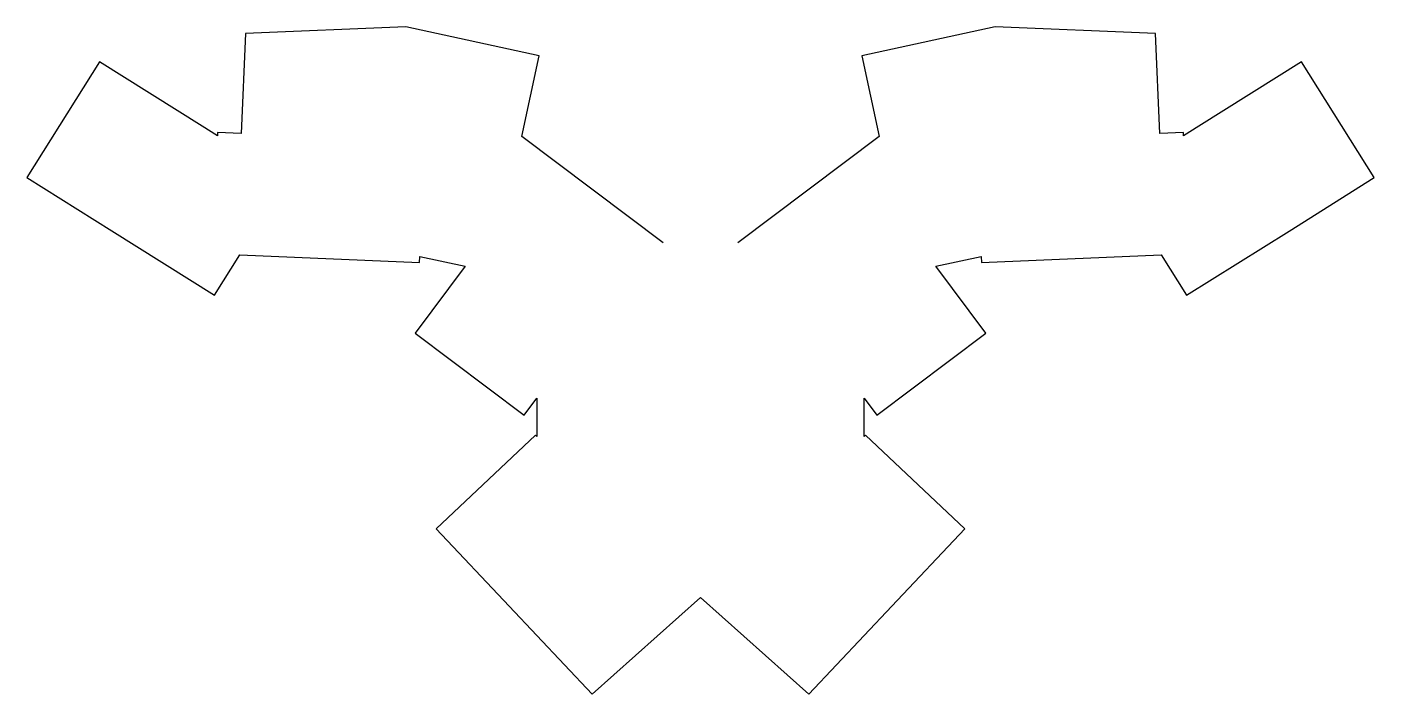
# Model space of a CAD drawing. Header units: millimetres. Extents: x 0 to 228, y -113 to 0.
import ezdxf

# ---------------------------------------------------------------- set-up
doc = ezdxf.new("R2010")
doc.units = ezdxf.units.MM

msp = doc.modelspace()

# ---------------------------------------------------------------- linework, layer by layer
at = {"layer": 'Edge_Cuts'}
for p, q in [((64.186, 0), (37.03, -1.099)), ((86.813, -4.893), (64.186, 0)), ((164.057, 0), (141.429, -4.893)), ((191.213, -1.099), (164.057, 0)), ((37.03, -1.099), (36.288, -18.079)), ((191.954, -18.079), (191.213, -1.099)), ((12.301, -5.923), (0, -25.534)), ((29.662, -16.826), (12.301, -5.923)), ((83.861, -18.545), (86.813, -4.893)), ((141.429, -4.893), (144.381, -18.545)), ((215.941, -5.923), (198.575, -16.816)), ((228.243, -25.534), (215.941, -5.923)), ((32.279, -18.468), (29.662, -16.826)), ((32.303, -17.905), (32.279, -18.468)), ((36.288, -18.079), (32.303, -17.905)), ((195.939, -17.905), (191.954, -18.079)), ((195.964, -18.468), (195.939, -17.905)), ((198.575, -16.816), (195.964, -18.468)), ((107.824, -36.6), (83.861, -18.545)), ((144.381, -18.545), (120.424, -36.598)), ((0, -25.534), (14.396, -34.564)), ((213.853, -34.574), (228.243, -25.534)), ((14.396, -34.564), (31.756, -45.467)), ((196.487, -45.467), (213.853, -34.574)), ((31.756, -45.467), (36.071, -38.589)), ((36.071, -38.589), (66.526, -39.918)), ((161.717, -39.918), (192.172, -38.589)), ((192.172, -38.589), (196.487, -45.467)), ((74.269, -40.55), (65.751, -51.855)), ((66.526, -39.918), (66.571, -38.886)), ((66.571, -38.886), (74.269, -40.55)), ((153.973, -40.55), (161.672, -38.886)), ((162.492, -51.855), (153.973, -40.55)), ((161.672, -38.886), (161.717, -39.918)), ((65.751, -51.855), (84.239, -65.787)), ((144.003, -65.787), (162.492, -51.855)), ((84.239, -65.787), (86.409, -62.908)), ((86.409, -62.908), (86.409, -69.397)), ((141.834, -69.397), (141.834, -62.908)), ((141.834, -62.908), (144.003, -65.787)), ((86.161, -69.135), (69.341, -85.041)), ((86.409, -69.397), (86.161, -69.135)), ((142.082, -69.135), (141.834, -69.397)), ((158.902, -85.041), (142.082, -69.135)), ((69.341, -85.041), (81.711, -98.121)), ((146.542, -98.131), (158.902, -85.041)), ((81.711, -98.121), (95.786, -113.025)), ((95.786, -113.025), (114.121, -96.675)), ((114.121, -96.675), (132.456, -113.025)), ((132.456, -113.025), (146.542, -98.131))]:
    msp.add_line(p, q, dxfattribs=at)

doc.saveas('drawing.dxf')
